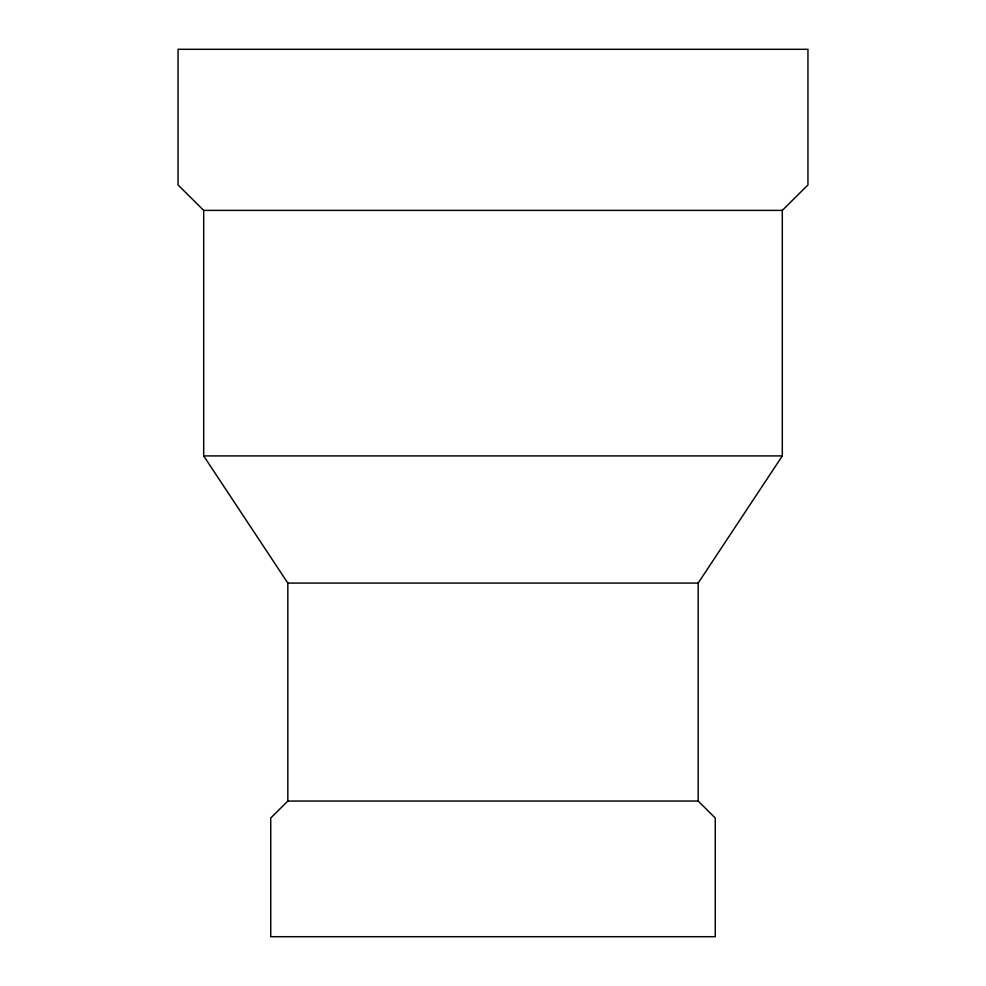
<?xml version="1.0" encoding="UTF-8"?>
<svg xmlns="http://www.w3.org/2000/svg" width="986" height="986" viewBox="0 0 986 986"><rect width="100%" height="100%" fill="white"/><g stroke="black" fill="none" stroke-linecap="round" stroke-linejoin="round"><path stroke-width="1.48" d="M287.826 801.051L698.174 801.051L715.269 818.01L715.269 936.7L270.731 936.7L270.731 818.01L287.826 801.051L287.826 583.083L203.695 455.914L203.695 210.388L178.047 184.949L178.047 49.3L807.953 49.3L807.953 184.949L782.305 210.388L203.695 210.388M698.174 801.051L698.174 583.083L782.305 455.914L782.305 210.388M203.695 455.914L782.305 455.914M287.826 583.083L698.174 583.083"/></g></svg>
